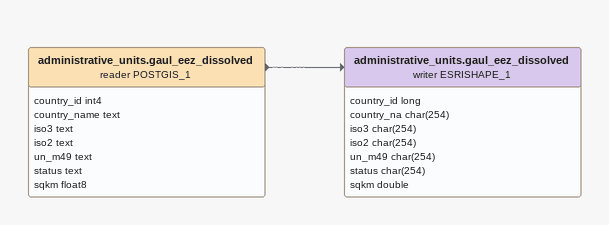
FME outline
administrative_units.gaul_eez_dissolved (reader POSTGIS_1)
    attributes: country_id int4, country_name text, iso3 text, iso2 text, un_m49 text, status text, sqkm float8
    -> administrative_units.gaul_eez_dissolved (writer ESRISHAPE_1)
administrative_units.gaul_eez_dissolved (writer ESRISHAPE_1)
    attributes: country_id long, country_na char(254), iso3 char(254), iso2 char(254), un_m49 char(254), status char(254), sqkm double
